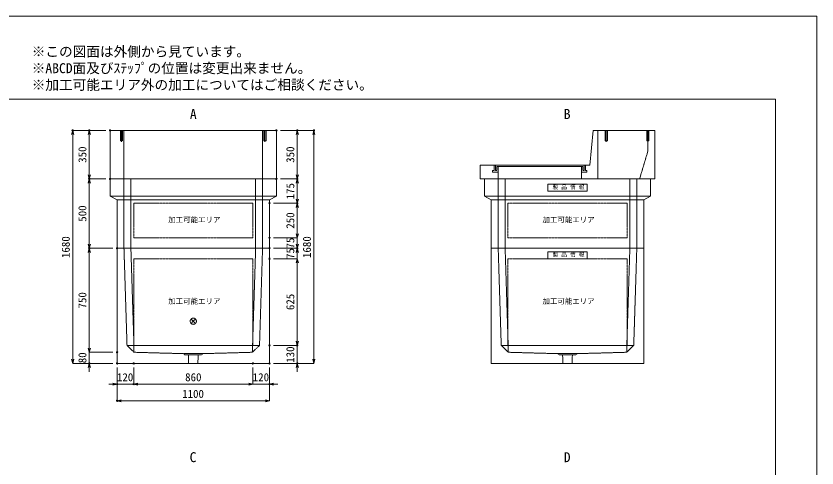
# Model space of a CAD drawing. Units: millimetres, scale not verified. Extents: x -4455 to 4455, y -3150 to 3150.
# Drawn here: x -1324 to 4455, y -109 to 3150 of the extents above; entities that cross this region are included whole.
import ezdxf
from ezdxf.enums import TextEntityAlignment as Align

# ---------------------------------------------------------------- set-up
doc = ezdxf.new("R2010")
doc.units = ezdxf.units.MM
doc.header["$LTSCALE"] = 20
doc.header["$PDMODE"] = 32
doc.header["$PDSIZE"] = 10
doc.linetypes.add('LONG_DASHED1', pattern=[7, 6, -1])
doc.linetypes.add('LONG_DOUBLE_CHAIN', pattern=[21.8, 18, -1, 0.6, -0.6, 0.6, -1])
for name, color, linetype, lineweight in [('0-0_D-TTL', 7, 'Continuous', 9), ('0-1_Defpoints', 7, 'Continuous', 9), ('0-3_D-TTL-TXT', 7, 'Continuous', 9), ('0-5_D-STR-DIM', 3, 'Continuous', 9), ('0-6_0', 7, 'Continuous', 9), ('0-7_D-STR', 7, 'Continuous', 9), ('0-9_D-STR-STR4', 134, 'LONG_DASHED1', 9), ('0-A_D-STR-STR2', 1, 'LONG_DASHED1', 9), ('0-B_D-STR-STR1', 7, 'LONG_DASHED1', 9), ('0-C_D-STR-STR5', 1, 'LONG_DOUBLE_CHAIN', 9)]:
    doc.layers.add(name, color=color, linetype=linetype, lineweight=lineweight)
doc.layers.add('0-4_D-STR-TXT', color=7, linetype='Continuous')
doc.styles.add('ＭＳ ゴシック', font='')
doc.styles.get('ＭＳ ゴシック').set_extended_font_data('MS Gothic')

# ---------------------------------------------------------------- blocks, each defined once
blk = doc.blocks.new('A$C4DE05FD1')
at = {"layer": '0-0_D-TTL', "color": 134}
for p, q in [((4000, 76000), (114800, 76000)), ((114800, 76000), (114800, 4000))]:
    blk.add_line(p, q, dxfattribs=at)
at = {"layer": '0-1_Defpoints', "color": 134}
for p, q in [((0, 84000), (118800, 84000)), ((118800, 84000), (118800, 0))]:
    blk.add_line(p, q, dxfattribs=at)
at = {"layer": '0-3_D-TTL-TXT', "style": 'ＭＳ ゴシック'}
for s, p in [('※この図面は外側から見ています。', (43260.9, 79815.7)), ('※ABCD面及びｽﾃｯﾌﾟの位置は変更出来ません。', (43260.9, 78215.7)), ('※加工可能エリア外の加工についてはご相談ください。', (43260.9, 76615.7))]:
    blk.add_text(s, height=962.2, dxfattribs=at).set_placement(p, align=Align.BOTTOM_LEFT)
blk = doc.blocks.new('_Open30')
at = {"layer": '0-6_0'}
blk.add_line((0, 0), (-20, 0), dxfattribs=at)
blk.add_lwpolyline([(-20, 5.36), (0, 0), (-20, -5.36)], dxfattribs=at)
blk = doc.blocks.new('A$C31CA379A')
at = {"layer": '0-4_D-STR-TXT', "style": 'ＭＳ ゴシック'}
for s, p in [('A', (-326.2, -2190.5)), ('B', (35638.7, -2190.5)), ('C', (-351.4, -35190.9)), ('D', (35638.7, -35190.5))]:
    blk.add_text(s, height=962.2, dxfattribs=at).set_placement(p, align=Align.BOTTOM_LEFT)
blk = doc.blocks.new('A$C58090F4D')
at = {"layer": '0-7_D-STR'}
for p, q in [((12000, 10000), (-12000, 10000)), ((-12000, 7500), (-12000, 10000)), ((12000, 7500), (12000, 10000)), ((-12000, 7500), (-11000, 7000)), ((-12000, 7500), (12000, 7500)), ((-11000, 0), (-11000, 7000)), ((11000, 7000), (-11000, 7000)), ((12000, 7500), (11000, 7000)), ((11000, 0), (11000, 7000)), ((11000, 0), (-11000, 0))]:
    blk.add_line(p, q, dxfattribs=at)
at = {"layer": '0-7_D-STR', "linetype": 'LONG_DASHED1'}
for p, q in [((-10000, 10000), (-10000, 0)), ((-9000, 10000), (-9000, 0)), ((9000, 10000), (9000, 0)), ((10000, 10000), (10000, 0))]:
    blk.add_line(p, q, dxfattribs=at)
at = {"layer": '0-C_D-STR-STR5'}
for p, q in [((8600, 6500), (8600, 1500)), ((8600, 1500), (-8600, 1500))]:
    blk.add_line(p, q, dxfattribs=at)
blk.add_lwpolyline([(8600, 6500), (-8600, 6500), (-8600, 1500)], dxfattribs=at)
blk = doc.blocks.new('A$C737D46CD')
at = {"layer": '0-B_D-STR-STR1', "linetype": 'Continuous'}
blk.add_lwpolyline([(-2820, 0), (2820, 0), (2820, -1000), (-2820, -1000)], close=True, dxfattribs=at)
at = {"layer": '0-B_D-STR-STR1', "style": 'ＭＳ ゴシック'}
blk.add_text('製 品 情 報', height=577.3, dxfattribs=at).set_placement((-2149.7, -882.5), align=Align.BOTTOM_LEFT)
blk = doc.blocks.new('A$C50BB14B9')
at = {"layer": '0-7_D-STR'}
for p, q in [((12000, 10000), (-12000, 10000)), ((-12000, 7500), (-12000, 10000)), ((12000, 7500), (12000, 10000)), ((-12000, 7500), (-11000, 7000)), ((-12000, 7500), (12000, 7500)), ((-11000, 0), (-11000, 7000)), ((11000, 7000), (-11000, 7000)), ((12000, 7500), (11000, 7000)), ((11000, 0), (11000, 7000)), ((11000, 0), (-11000, 0))]:
    blk.add_line(p, q, dxfattribs=at)
at = {"layer": '0-7_D-STR', "linetype": 'LONG_DASHED1'}
for p, q in [((-10000, 10000), (-10000, 0)), ((-9000, 10000), (-9000, 0)), ((9000, 10000), (9000, 0)), ((10000, 10000), (10000, 0))]:
    blk.add_line(p, q, dxfattribs=at)
at = {"layer": '0-C_D-STR-STR5'}
for p, q in [((8600, 6500), (8600, 1500)), ((8600, 1500), (-8600, 1500))]:
    blk.add_line(p, q, dxfattribs=at)
blk.add_lwpolyline([(8600, 6500), (-8600, 6500), (-8600, 1500)], dxfattribs=at)
at = {"layer": '0-B_D-STR-STR1'}
blk.add_blockref('A$C737D46CD', (0, 9250), dxfattribs=at)
blk = doc.blocks.new('A$C531455C1')
at = {"layer": '0-7_D-STR'}
for p, q in [((-11000, 0), (11000, 0)), ((-11000, -16600), (-11000, 0)), ((11000, -16600), (11000, 0)), ((-11000, -16600), (11000, -16600))]:
    blk.add_line(p, q, dxfattribs=at)
at = {"layer": '0-7_D-STR', "linetype": 'LONG_DASHED1'}
for p, q in [((-10000, 0), (-9560, -14000)), ((-9000, 0), (-8560, -14000)), ((9000, 0), (8560, -14000)), ((10000, 0), (9560, -14000)), ((-8560, -15000), (-9560, -14000)), ((9560, -14000), (-9560, -14000)), ((-8560, -15000), (-8560, -14000)), ((-8560, -15000), (-1400, -15200)), ((8560, -15000), (1400, -15200)), ((8560, -15000), (9560, -14000)), ((8560, -15000), (8560, -14000)), ((-1200, -15380), (-1400, -15200)), ((1400, -15200), (-1400, -15200)), ((1200, -15380), (-1200, -15380)), ((-666, -16600), (-705, -15380)), ((666, -16600), (705, -15380)), ((1200, -15380), (1400, -15200))]:
    blk.add_line(p, q, dxfattribs=at)
at = {"layer": '0-C_D-STR-STR5'}
for p, q in [((8600, -1500), (8600, -14000)), ((8600, -14000), (-8600, -14000))]:
    blk.add_line(p, q, dxfattribs=at)
blk.add_lwpolyline([(8600, -1500), (-8600, -1500), (-8600, -14000)], dxfattribs=at)
at = {"layer": '0-B_D-STR-STR1'}
blk.add_blockref('A$C737D46CD', (0, -500), dxfattribs=at)
blk = doc.blocks.new('A$C7CE826D1')
at = {"layer": '0-7_D-STR'}
for p, q in [((-11000, 0), (11000, 0)), ((-11000, -16600), (-11000, 0)), ((11000, -16600), (11000, 0)), ((-11000, -16600), (11000, -16600))]:
    blk.add_line(p, q, dxfattribs=at)
at = {"layer": '0-7_D-STR', "linetype": 'LONG_DASHED1'}
for p, q in [((-10000, 0), (-9560, -14000)), ((-9000, 0), (-8560, -14000)), ((9000, 0), (8560, -14000)), ((10000, 0), (9560, -14000)), ((-8560, -15000), (-9560, -14000)), ((9560, -14000), (-9560, -14000)), ((-8560, -15000), (-8560, -14000)), ((-8560, -15000), (-1400, -15200)), ((8560, -15000), (1400, -15200)), ((8560, -15000), (9560, -14000)), ((8560, -15000), (8560, -14000)), ((-1200, -15380), (-1400, -15200)), ((1400, -15200), (-1400, -15200)), ((1200, -15380), (-1200, -15380)), ((-666, -16600), (-705, -15380)), ((666, -16600), (705, -15380)), ((1200, -15380), (1400, -15200))]:
    blk.add_line(p, q, dxfattribs=at)
at = {"layer": '0-C_D-STR-STR5'}
for p, q in [((8600, -1500), (-8600, -1500)), ((-8600, -1500), (-8600, -14000)), ((8600, -1500), (8600, -14000)), ((8600, -14000), (-8600, -14000))]:
    blk.add_line(p, q, dxfattribs=at)
blk = doc.blocks.new('A$C774106B8')
at = {"layer": '0-7_D-STR'}
for p, q in [((-12000, 7000), (12000, 7000)), ((-12000, 7000), (-12000, 0)), ((12000, 7000), (12000, 0)), ((-12000, 0), (12000, 0))]:
    blk.add_line(p, q, dxfattribs=at)
at = {"layer": '0-7_D-STR', "linetype": 'LONG_DASHED1'}
for p, q in [((-10000, 7000), (-10000, 0)), ((10000, 7000), (10000, 0))]:
    blk.add_line(p, q, dxfattribs=at)
at = {"layer": '0-A_D-STR-STR2'}
for p, q in [((-10350, 5340), (-10350, 7000)), ((10350, 5340), (10350, 7000))]:
    blk.add_line(p, q, dxfattribs=at)
for points in [[(-10510, 7000), (-10510, 5500), (-10190, 5500), (-10190, 7000)], [(10510, 7000), (10510, 5500), (10190, 5500), (10190, 7000)]]:
    blk.add_lwpolyline(points, dxfattribs=at)
blk = doc.blocks.new('A$C20EB2ED2')
at = {"layer": '0-7_D-STR'}
for p, q in [((3200, 2000), (3700, 7000)), ((12600, 7000), (3700, 7000)), ((12600, 0), (12600, 7000)), ((-12600, 2000), (3200, 2000)), ((-12600, 0), (-12600, 2000)), ((-12600, 0), (12600, 0))]:
    blk.add_line(p, q, dxfattribs=at)
at = {"layer": '0-7_D-STR', "linetype": 'LONG_DASHED1'}
for p, q in [((4400, 7000), (4400, 0)), ((11600, 4000), (11600, 7000)), ((11600, 4000), (10400, 0)), ((-10000, 0), (-10000, 1800)), ((2000, 1800), (2000, 0))]:
    blk.add_line(p, q, dxfattribs=at)
at = {"layer": '0-9_D-STR-STR4'}
for points in [[(-10600, 2000), (-10600, 1200), (-10800, 1200), (-10800, 1000), (-10000, 1000)], [(-10000, 1800), (-10200, 1800), (-10200, 1200), (-10400, 1200), (-10400, 2000)], [(-10000, 1800), (2000, 1800), (2200, 1800)], [(2600, 2000), (2600, 1200), (2800, 1200), (2800, 1000), (2000, 1000)], [(2200, 1800), (2200, 1200), (2400, 1200), (2400, 2000)]]:
    blk.add_lwpolyline(points, dxfattribs=at)
at = {"layer": '0-A_D-STR-STR2'}
for p, q in [((5595.6, 5340), (5595.6, 7000)), ((11600, 5340), (11600, 7000))]:
    blk.add_line(p, q, dxfattribs=at)
for points in [[(5755.6, 7000), (5755.6, 5500), (5435.6, 5500), (5435.6, 7000)], [(11760, 7000), (11760, 5500), (11440, 5500), (11440, 7000)]]:
    blk.add_lwpolyline(points, dxfattribs=at)
blk = doc.blocks.new('A$C1C640AAB')
at = {"layer": '0-C_D-STR-STR5'}
for p, q in [((-318.2, -318.2), (318.2, 318.2)), ((-318.2, 318.2), (318.2, -318.2))]:
    blk.add_line(p, q, dxfattribs=at)
blk.add_circle((0, 0), 450, dxfattribs=at)

msp = doc.modelspace()

# ---------------------------------------------------------------- linework, layer by layer
at = {"layer": '0-1_Defpoints'}
for p in [(-915, 2325), (-795, 2325), (-645, 2325), (555, 2325), (705, 2325), (825, 2325), (-795, 1975), (-645, 1975), (555, 1975), (705, 1975), (505, 1800), (705, 1800), (505, 1550), (505, 1550), (-795, 1475), (-595, 1475), (505, 1475), (505, 1475), (705, 1475), (505, 1400), (505, 1400), (505, 775), (705, 775), (-595, 725), (-795, 645), (-595, 645), (-595, 645), (-475, 645), (385, 645), (505, 645), (505, 645), (705, 645), (-595, 495), (-475, 495), (505, 495), (-595, 375)]:
    msp.add_point(p, dxfattribs=at)
at = {"layer": '0-5_D-STR-DIM'}
for p, q in [((-675, 2325), (-915, 2325)), ((-675, 2325), (-795, 2325)), ((585, 2325), (705, 2325)), ((585, 2325), (825, 2325)), ((-915, 675), (-915, 2295)), ((-795, 2005), (-795, 2295)), ((705, 2005), (705, 2295)), ((825, 675), (825, 2295)), ((-675, 1975), (-795, 1975)), ((-675, 1975), (-795, 1975)), ((585, 1975), (705, 1975)), ((585, 1975), (705, 1975)), ((-795, 1505), (-795, 1945)), ((705, 1830), (705, 1945)), ((535, 1800), (705, 1800)), ((535, 1800), (705, 1800)), ((705, 1580), (705, 1770)), ((705, 1580), (705, 1610)), ((535, 1550), (705, 1550)), ((535, 1550), (705, 1550)), ((705, 1550), (705, 1475)), ((705, 1505), (705, 1535)), ((-625, 1475), (-795, 1475)), ((-625, 1475), (-795, 1475)), ((-795, 755), (-795, 1445)), ((535, 1475), (705, 1475)), ((535, 1475), (705, 1475)), ((705, 1400), (705, 1475)), ((705, 1445), (705, 1415)), ((535, 1400), (705, 1400)), ((535, 1400), (705, 1400)), ((705, 1370), (705, 1340)), ((705, 1370), (705, 805)), ((705, 805), (705, 835)), ((-795, 755), (-795, 785)), ((535, 775), (705, 775)), ((535, 775), (705, 775)), ((705, 775), (705, 645)), ((-625, 725), (-795, 725)), ((-625, 725), (-795, 725)), ((-795, 725), (-795, 645)), ((-625, 645), (-915, 645)), ((-625, 645), (-795, 645)), ((535, 645), (825, 645)), ((535, 645), (705, 645)), ((-795, 615), (-795, 585)), ((-595, 615), (-595, 375)), ((-595, 615), (-595, 495)), ((-475, 615), (-475, 495)), ((-475, 615), (-475, 495)), ((385, 615), (385, 495)), ((385, 615), (385, 495)), ((505, 615), (505, 495)), ((505, 615), (505, 375)), ((705, 615), (705, 585)), ((-625, 495), (-655, 495)), ((-475, 495), (-595, 495)), ((355, 495), (-445, 495)), ((-445, 495), (-415, 495)), ((355, 495), (325, 495)), ((385, 495), (505, 495)), ((535, 495), (565, 495)), ((475, 375), (-565, 375))]:
    msp.add_line(p, q, dxfattribs=at)

# ---------------------------------------------------------------- block references
at = {"layer": '0-0_D-TTL', "xscale": 0.075, "yscale": 0.075}
msp.add_blockref('A$C4DE05FD1', (-4455, -3150), dxfattribs=at)
at = {"layer": '0-4_D-STR-TXT', "xscale": 0.075, "yscale": 0.075}
msp.add_blockref('A$C31CA379A', (-45, 2550), dxfattribs=at)
at = {"layer": '0-5_D-STR-DIM', "xscale": 1.5, "yscale": 1.5}
for p, rotation in [((-915, 2325), 90), ((-795, 2325), 90), ((705, 2325), 90), ((825, 2325), 90), ((-795, 1975), 270), ((-795, 1975), 90), ((705, 1975), 270), ((705, 1975), 90), ((705, 1800), 270), ((705, 1800), 90), ((705, 1550), 270), ((705, 1550), 270), ((-795, 1475), 270), ((705, 1475), 270), ((-795, 1475), 90), ((705, 1475), 90), ((705, 1400), 90), ((705, 1400), 90), ((-795, 725), 270), ((-795, 725), 270), ((705, 775), 270), ((705, 775), 270), ((-915, 645), 270), ((-795, 645), 90), ((705, 645), 90), ((825, 645), 270), ((-475, 495), 180), ((-475, 495), 180), ((505, 495), 180), ((-595, 375), 180)]:
    msp.add_blockref('_Open30', p, dxfattribs=dict(at, rotation=rotation))
for p in [(-595, 495), (385, 495), (385, 495), (505, 375)]:
    msp.add_blockref('_Open30', p, dxfattribs=at)
at = {"layer": '0-7_D-STR', "xscale": 0.05, "yscale": 0.05}
for name, p in [('A$C774106B8', (-45, 1975)), ('A$C20EB2ED2', (2655, 1975)), ('A$C58090F4D', (-45, 1475)), ('A$C50BB14B9', (2655, 1475)), ('A$C7CE826D1', (-45, 1475)), ('A$C531455C1', (2655, 1475))]:
    msp.add_blockref(name, p, dxfattribs=at)
at = {"layer": '0-C_D-STR-STR5', "xscale": 0.05, "yscale": 0.05}
msp.add_blockref('A$C1C640AAB', (-45, 949), dxfattribs=at)

# ---------------------------------------------------------------- texts
at = {"layer": '0-5_D-STR-DIM', "style": 'ＭＳ ゴシック'}
for s, p in [('350', (-798.89, 2091.34)), ('350', (701.11, 2091.34)), ('175', (701.11, 1827.48)), ('500', (-798.89, 1666.34)), ('250', (701.11, 1616.19)), ('1680', (-918.89, 1404.7)), ('75', (701.11, 1473.37)), ('1680', (821.11, 1404.7)), ('75', (701.11, 1398.37)), ('750', (-798.89, 1040.59)), ('625', (701.11, 1029.16)), ('130', (701.11, 649.2)), ('80', (-798.9, 645.85))]:
    msp.add_text(s, height=57.77, rotation=90, dxfattribs=at).set_placement(p, align=Align.BOTTOM_LEFT)
for s, p in [('120', (-595.8, 498.89)), ('860', (-103.66, 498.9)), ('120', (384.2, 498.89)), ('1100', (-125.3, 378.89))]:
    msp.add_text(s, height=57.77, dxfattribs=at).set_placement(p, align=Align.BOTTOM_LEFT)
at = {"layer": '0-C_D-STR-STR5', "style": 'ＭＳ ゴシック'}
for p in [(-225.47, 1649.72), (2474.53, 1649.72), (-225.47, 1062.22), (2474.53, 1062.22)]:
    msp.add_text('加工可能エリア', height=38.42, dxfattribs=at).set_placement(p, align=Align.BOTTOM_LEFT)

doc.saveas('drawing.dxf')
